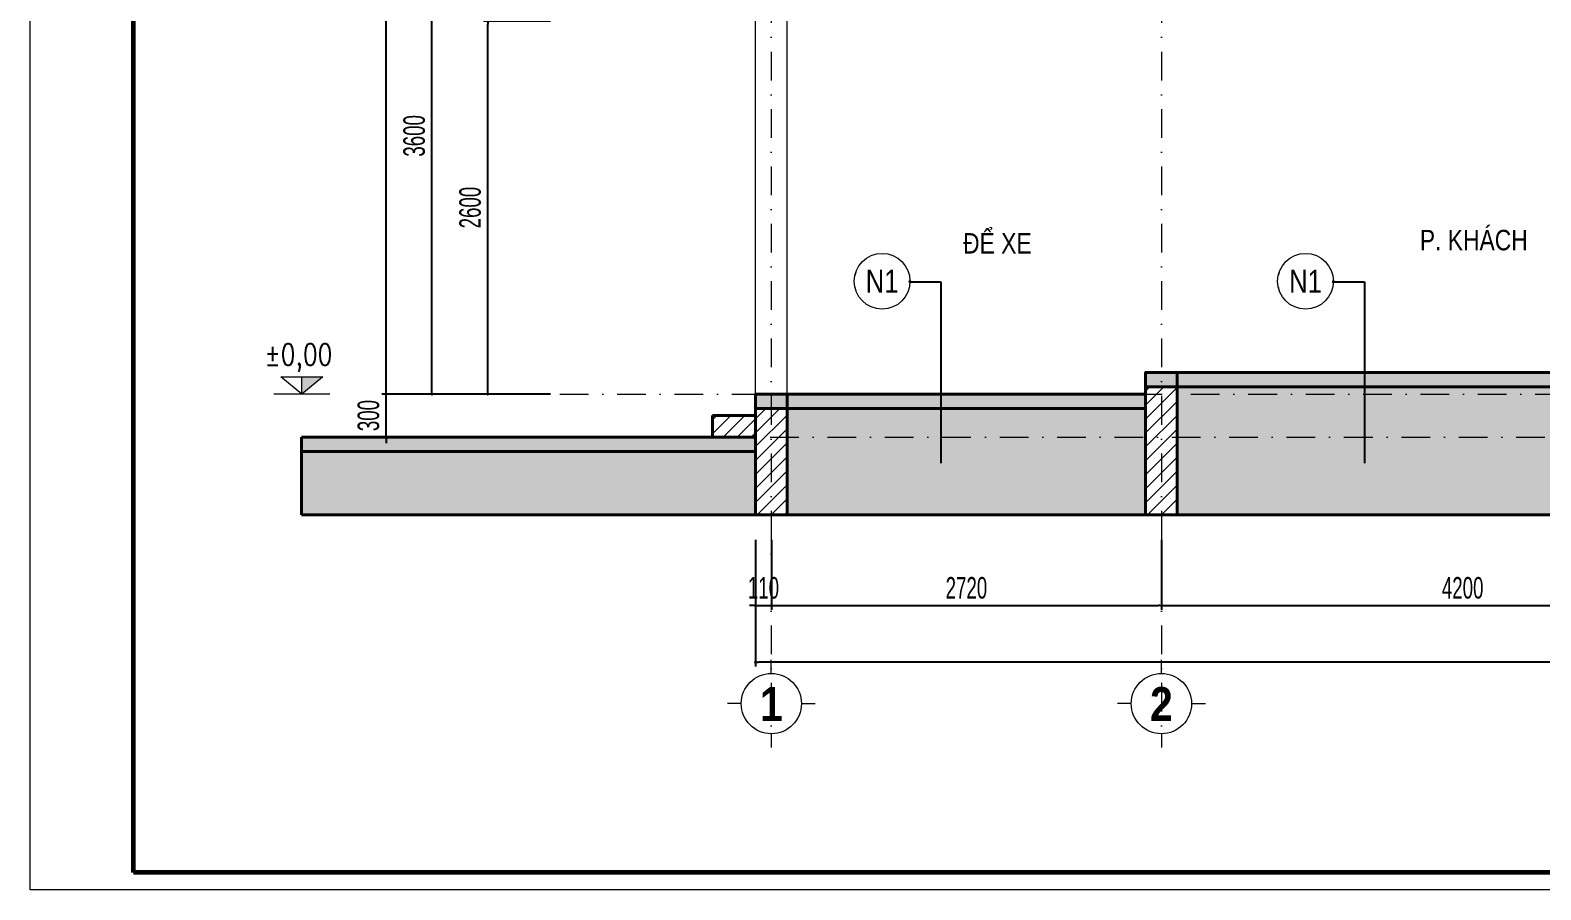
# Model space of a CAD drawing. Header units: millimetres. Extents: x 2565303 to 2664360, y -865723 to -262051.
# Drawn here: x 2629635 to 2640168, y -654848 to -648855 of the extents above; entities that cross this region are included whole.
import ezdxf
from ezdxf.enums import TextEntityAlignment as Align

# ---------------------------------------------------------------- set-up
doc = ezdxf.new("R2010")
doc.units = ezdxf.units.MM
doc.header["$LTSCALE"] = 10
doc.header["$MEASUREMENT"] = 0
doc.linetypes.add('ACAD_ISO07W100', pattern=[3, 0, -3])
doc.linetypes.add('DASHDOT', pattern=[1, 0.5, -0.25, 0, -0.25])
doc.layers.get('0').update_dxf_attribs({"linetype": 'CONTINUOUS'})
doc.layers.get('DEFPOINTS').update_dxf_attribs({"color": 10, "linetype": 'CONTINUOUS'})
for name, color, linetype, lineweight in [('-thay1', 7, 'CONTINUOUS', 18), ('A-WIPEOUT', 254, 'ACAD_ISO07W100', 0), ('LC Dim', 8, 'CONTINUOUS', 13), ('LC Hatch', 252, 'CONTINUOUS', 5), ('LC ISO', 153, 'CONTINUOUS', 13), ('LC Net dam2', 6, 'CONTINUOUS', 40), ('LC Net manh', 250, 'CONTINUOUS', 5), ('LC Net truc', 134, 'DASHDOT', 5), ('LC Text1', 20, 'CONTINUOUS', 13), ('LC Text2', 7, 'CONTINUOUS', 13)]:
    doc.layers.add(name, color=color, linetype=linetype, lineweight=lineweight)
doc.layers.add('Khungten_LCDI', color=7, linetype='CONTINUOUS')
doc.layers.add('M3', color=3, linetype='CONTINUOUS')
doc.styles.add('General text 2', font='arial.ttf')
doc.styles.add('HOATBIF', font='hoatbif.shx', dxfattribs={"width": 0.65})
doc.styles.add('Khungten', font='', dxfattribs={"width": 0.9, "height": 5000})
doc.styles.add('LC 1', font='')
doc.styles.add('T1', font='Vnsimli.shx', dxfattribs={"width": 0.7})
doc.styles.add('T2', font='', dxfattribs={"width": 0.8})
doc.styles.add('Title', font='', dxfattribs={"width": 0.8})
doc.styles.get('Khungten').set_extended_font_data('.VnAvantH')
doc.styles.get('LC 1').set_extended_font_data('.VnAvantH', bold=True)
doc.styles.get('T2').set_extended_font_data('.VnArialH')
doc.styles.get('Title').set_extended_font_data('.VnBlackH')
doc.dimstyles.new('1-100 (1-60)', dxfattribs={"dimscale": 60, "dimtxt": 2.5, "dimasz": 0.35, "dimexe": 0.5, "dimexo": 0, "dimgap": 0.8, "dimtad": 1, "dimdec": 0, "dimzin": 0, "dimdsep": 46, "dimtxsty": 'HOATBIF', "dimblk1": 'DOT', "dimblk2": 'DOT', "dimsah": 1, "dimcen": -1, "dimdle": 1, "dimclrd": 256, "dimclre": 256, "dimclrt": 4, "dimadec": 3, "dimazin": 2, "dimtfac": 0.333333, "dimtdec": 0, "dimtix": 1, "dimtmove": 2, "dimatfit": 3, "dimldrblk": 'DOT', "dimfxl": 1, "dimtvp": 0.833333, "dimtolj": 1, "dimtzin": 0, "dimarcsym": 0})

# ---------------------------------------------------------------- blocks, each defined once
blk = doc.blocks.new('DOT')
at = {"layer": 'M3', "color": 0, "linetype": 'ByBlock'}
blk.add_line((-0.5, 0), (-1, 0), dxfattribs=at)
at = {"layer": 'M3', "color": 0, "linetype": 'ByBlock', "const_width": 0.5}
blk.add_lwpolyline([(-0.25, 0, 1), (0.25, 0, 1)], format="xyb", close=True, dxfattribs=at)
blk = doc.blocks.new('*D238')
at = {"layer": 'DEFPOINTS', "color": 0, "transparency": 16777216}
for p in [(2634693, -652408), (2634803, -652408), (2634803, -652867)]:
    blk.add_point(p, dxfattribs=at)
at = {"layer": 'LC Dim', "lineweight": -2, "transparency": 16777216}
for p, q in [((2634693, -652408), (2634693, -652897)), ((2634803, -652408), (2634803, -652897)), ((2634672, -652867), (2634651, -652867)), ((2634693, -652867), (2634803, -652867)), ((2634824, -652867), (2634845, -652867))]:
    blk.add_line(p, q, dxfattribs=at)
at = {"layer": 'LC Dim', "lineweight": -2, "transparency": 16777216, "xscale": 21, "yscale": 21, "zscale": 21}
blk.add_blockref('DOT', (2634693, -652867), dxfattribs=at)
at = {"layer": 'LC Dim', "lineweight": -2, "transparency": 16777216, "xscale": 21, "yscale": 21, "zscale": 21, "rotation": 180}
blk.add_blockref('DOT', (2634803, -652867), dxfattribs=at)
at = {"layer": 'LC Dim', "color": 4, "transparency": 16777216, "insert": (2634748, -652744), "char_height": 150, "attachment_point": 5, "style": 'HOATBIF'}
blk.add_mtext('\\A1;110', dxfattribs=at)
blk = doc.blocks.new('*D239')
at = {"layer": 'DEFPOINTS', "color": 0, "transparency": 16777216}
for p in [(2634803, -652408), (2637523, -652408), (2637523, -652867)]:
    blk.add_point(p, dxfattribs=at)
at = {"layer": 'LC Dim', "lineweight": -2, "transparency": 16777216}
for p, q in [((2634803, -652408), (2634803, -652897)), ((2637523, -652408), (2637523, -652897)), ((2634824, -652867), (2637502, -652867))]:
    blk.add_line(p, q, dxfattribs=at)
at = {"layer": 'LC Dim', "lineweight": -2, "transparency": 16777216, "xscale": 21, "yscale": 21, "zscale": 21, "rotation": 180}
blk.add_blockref('DOT', (2634803, -652867), dxfattribs=at)
at = {"layer": 'LC Dim', "lineweight": -2, "transparency": 16777216, "xscale": 21, "yscale": 21, "zscale": 21}
blk.add_blockref('DOT', (2637523, -652867), dxfattribs=at)
at = {"layer": 'LC Dim', "color": 4, "transparency": 16777216, "insert": (2636163, -652744), "char_height": 150, "attachment_point": 5, "style": 'HOATBIF'}
blk.add_mtext('\\A1;2720', dxfattribs=at)
blk = doc.blocks.new('*D240')
at = {"layer": 'DEFPOINTS', "color": 0, "transparency": 16777216}
for p in [(2637523, -652408), (2641723, -652408), (2641723, -652867)]:
    blk.add_point(p, dxfattribs=at)
at = {"layer": 'LC Dim', "lineweight": -2, "transparency": 16777216}
for p, q in [((2637523, -652408), (2637523, -652897)), ((2641723, -652408), (2641723, -652897)), ((2637544, -652867), (2641702, -652867))]:
    blk.add_line(p, q, dxfattribs=at)
at = {"layer": 'LC Dim', "lineweight": -2, "transparency": 16777216, "xscale": 21, "yscale": 21, "zscale": 21, "rotation": 180}
blk.add_blockref('DOT', (2637523, -652867), dxfattribs=at)
at = {"layer": 'LC Dim', "lineweight": -2, "transparency": 16777216, "xscale": 21, "yscale": 21, "zscale": 21}
blk.add_blockref('DOT', (2641723, -652867), dxfattribs=at)
at = {"layer": 'LC Dim', "color": 4, "transparency": 16777216, "insert": (2639623, -652744), "char_height": 150, "attachment_point": 5, "style": 'HOATBIF'}
blk.add_mtext('\\A1;4200', dxfattribs=at)
blk = doc.blocks.new('*D244')
at = {"layer": 'DEFPOINTS', "color": 0, "transparency": 16777216}
for p in [(2634693, -652408), (2648693, -652408), (2634693, -653262)]:
    blk.add_point(p, dxfattribs=at)
at = {"layer": 'LC Dim', "lineweight": -2, "transparency": 16777216}
for p, q in [((2634693, -652408), (2634693, -653292)), ((2648693, -652408), (2648693, -653292)), ((2648672, -653262), (2634714, -653262))]:
    blk.add_line(p, q, dxfattribs=at)
at = {"layer": 'LC Dim', "lineweight": -2, "transparency": 16777216, "xscale": 21, "yscale": 21, "zscale": 21, "rotation": 180}
blk.add_blockref('DOT', (2634693, -653262), dxfattribs=at)
at = {"layer": 'LC Dim', "lineweight": -2, "transparency": 16777216, "xscale": 21, "yscale": 21, "zscale": 21}
blk.add_blockref('DOT', (2648693, -653262), dxfattribs=at)
at = {"layer": 'LC Dim', "color": 4, "transparency": 16777216, "insert": (2641613, -653123), "char_height": 150, "attachment_point": 5, "style": 'HOATBIF'}
blk.add_mtext('\\A1;14000', dxfattribs=at)
blk = doc.blocks.new('TTRUC')
at = {"layer": 'LC ISO'}
for p, q in [((0, 6.95), (0, 10.13)), ((-6.95, 0), (-10.13, 0)), ((6.95, 0), (10.13, 0)), ((0, -6.95), (0, -10.13))]:
    blk.add_line(p, q, dxfattribs=at)
at = {"layer": 'LC Net manh'}
blk.add_circle((0, 0), 6.95, dxfattribs=at)
blk = doc.blocks.new('*D245')
at = {"layer": 'DEFPOINTS', "color": 0, "transparency": 16777216}
for p in [(2632117, -651392), (2632969, -651392), (2632969, -651692)]:
    blk.add_point(p, dxfattribs=at)
at = {"layer": 'LC Dim', "lineweight": -2, "transparency": 16777216}
for p, q in [((2632969, -651392), (2632087, -651392)), ((2632117, -651371), (2632117, -651350)), ((2632117, -651692), (2632117, -651392)), ((2632969, -651692), (2632087, -651692)), ((2632117, -651713), (2632117, -651734))]:
    blk.add_line(p, q, dxfattribs=at)
at = {"layer": 'LC Dim', "lineweight": -2, "transparency": 16777216, "xscale": 21, "yscale": 21, "zscale": 21}
for p, rotation in [((2632117, -651392), 270), ((2632117, -651692), 90)]:
    blk.add_blockref('DOT', p, dxfattribs=dict(at, rotation=rotation))
at = {"layer": 'LC Dim', "color": 4, "transparency": 16777216, "insert": (2631994, -651542), "char_height": 150, "attachment_point": 5, "rotation": 90, "style": 'HOATBIF'}
blk.add_mtext('\\A1;300', dxfattribs=at)
blk = doc.blocks.new('*D246')
at = {"layer": 'DEFPOINTS', "color": 0, "transparency": 16777216}
for p in [(2632436, -647792), (2632969, -647792), (2632969, -651392)]:
    blk.add_point(p, dxfattribs=at)
at = {"layer": 'LC Dim', "lineweight": -2, "transparency": 16777216}
for p, q in [((2632969, -647792), (2632406, -647792)), ((2632436, -651371), (2632436, -647813)), ((2632969, -651392), (2632406, -651392))]:
    blk.add_line(p, q, dxfattribs=at)
at = {"layer": 'LC Dim', "lineweight": -2, "transparency": 16777216, "xscale": 21, "yscale": 21, "zscale": 21}
for p, rotation in [((2632436, -647792), 90), ((2632436, -651392), 270)]:
    blk.add_blockref('DOT', p, dxfattribs=dict(at, rotation=rotation))
at = {"layer": 'LC Dim', "color": 4, "transparency": 16777216, "insert": (2632313, -649592), "char_height": 150, "attachment_point": 5, "rotation": 90, "style": 'HOATBIF'}
blk.add_mtext('\\A1;3600', dxfattribs=at)
blk = doc.blocks.new('*D250')
at = {"layer": 'DEFPOINTS', "color": 0, "transparency": 16777216}
for p in [(2632117, -638192), (2632969, -638192), (2632969, -651392)]:
    blk.add_point(p, dxfattribs=at)
at = {"layer": 'LC Dim', "lineweight": -2, "transparency": 16777216}
for p, q in [((2632969, -638192), (2632087, -638192)), ((2632117, -651371), (2632117, -638213)), ((2632969, -651392), (2632087, -651392))]:
    blk.add_line(p, q, dxfattribs=at)
at = {"layer": 'LC Dim', "lineweight": -2, "transparency": 16777216, "xscale": 21, "yscale": 21, "zscale": 21}
for p, rotation in [((2632117, -638192), 90), ((2632117, -651392), 270)]:
    blk.add_blockref('DOT', p, dxfattribs=dict(at, rotation=rotation))
at = {"layer": 'LC Dim', "color": 4, "transparency": 16777216, "insert": (2631994, -644792), "char_height": 150, "attachment_point": 5, "rotation": 90, "style": 'HOATBIF'}
blk.add_mtext('\\A1;13200', dxfattribs=at)
blk = doc.blocks.new('Caodo1')
at = {"layer": 'LC Text1'}
blk.add_hatch(color=256, dxfattribs=at).paths.add_polyline_path([(0, 200), (0, 0), (243, 200)])
for p, q in [((0, 0), (0, 200)), ((324, 0), (-324, 0))]:
    blk.add_line(p, q, dxfattribs=at)
blk.add_lwpolyline([(-243, 200), (243, 200), (0, 0), (0, 0)], close=True, dxfattribs=at)
at = {"layer": 'LC Text1', "style": 'T1', "width": 0.8}
blk.add_attdef('%%P0,00', text='', height=250, dxfattribs=at).set_placement((-39, 460), align=Align.MIDDLE_CENTER)
blk = doc.blocks.new('*D265')
at = {"layer": 'DEFPOINTS', "color": 0, "transparency": 16777216}
for p in [(2632826, -648792), (2633264, -648792), (2633264, -651392)]:
    blk.add_point(p, dxfattribs=at)
at = {"layer": 'LC Dim', "lineweight": -2, "transparency": 16777216}
for p, q in [((2633264, -648792), (2632796, -648792)), ((2632826, -651371), (2632826, -648813)), ((2633264, -651392), (2632796, -651392))]:
    blk.add_line(p, q, dxfattribs=at)
at = {"layer": 'LC Dim', "lineweight": -2, "transparency": 16777216, "xscale": 21, "yscale": 21, "zscale": 21}
for p, rotation in [((2632826, -648792), 90), ((2632826, -651392), 270)]:
    blk.add_blockref('DOT', p, dxfattribs=dict(at, rotation=rotation))
at = {"layer": 'LC Dim', "color": 4, "transparency": 16777216, "insert": (2632703, -650092), "char_height": 150, "attachment_point": 5, "rotation": 90, "style": 'HOATBIF'}
blk.add_mtext('\\A1;2600', dxfattribs=at)
blk = doc.blocks.new('lcdi fix')
at = {"layer": 'DEFPOINTS', "lineweight": 0}
blk.add_lwpolyline([(-1200, -14850), (-1200, 14850), (40800, 14850), (40800, -14850)], close=True, dxfattribs=at)
at = {"layer": 'Khungten_LCDI', "color": 5, "lineweight": 60}
blk.add_lwpolyline([(0, -14650), (0, 14650), (40600, 14650), (40600, -14650)], close=True, dxfattribs=at)
at = {"color": 7, "style": 'Khungten', "width": 0.8}
for tag, p in [('REVISION', (39499, -10746)), ('NGAYHT', (39546, -11609))]:
    blk.add_attdef(tag, text='', height=200, dxfattribs=at).set_placement(p, align=Align.CENTER)
at = {"layer": 'LC Text1', "style": 'Title', "width": 1.485915}
for tag, p, p2 in [('TENBANVE1', (36913, -8886), (40339, -8886)), ('TENBANVE2', (36913, -9562), (40339, -9562))]:
    blk.add_attdef(tag, text='', height=250, dxfattribs=at).set_placement(p, p2, align=Align.FIT)
at = {"layer": 'LC Text1', "style": 'Title', "width": 0.7}
blk.add_attdef('SOBANVE', text='', height=250, dxfattribs=at).set_placement((39562, -13896), align=Align.CENTER)
blk = doc.blocks.new('*U262')
at = {"layer": 'A-WIPEOUT'}
blk.add_lwpolyline([(0, 4.25), (-2.5, 3.44), (-4.04, 1.31), (-4.04, -1.31), (-2.5, -3.44), (0, -4.25), (2.5, -3.44), (4.04, -1.31), (4.04, 1.31), (2.5, 3.44)], close=True, dxfattribs=at)
at = {"layer": 'LC Text1', "style": 'General text 2', "width": 0.8, "flags": 8}
blk.add_attdef('SYMBOL', text='', height=3.5, dxfattribs=at).set_placement((0, 0), align=Align.MIDDLE_CENTER)
blk.add_wipeout([(0, 4.25), (-2.5, 3.44), (-4.04, 1.31), (-4.04, -1.31), (-2.5, -3.44), (0, -4.25), (2.5, -3.44), (4.04, -1.31), (4.04, 1.31), (2.5, 3.44)]).dxf.layer = 'A-WIPEOUT'
at = {"layer": 'LC ISO'}
blk.add_circle((0, 0), 4.25, dxfattribs=at)

msp = doc.modelspace()

# ---------------------------------------------------------------- hatches: boundary and pattern name
at = {"layer": 'LC Dim', "ltscale": 0.3}
h = msp.add_hatch(dxfattribs=at)
h.set_pattern_fill('EARTH', color=256, scale=750, style=0)
h.set_pattern_definition([(0, (0, -120733.97), (187.5, 187.5), [187.5, -187.5]), (0, (0, -120663.66), (187.5, 187.5), [187.5, -187.5]), (0, (0, -120593.35), (187.5, 187.5), [187.5, -187.5]), (90, (23.44, -120569.9), (-187.5, 187.5), [187.5, -187.5]), (90, (93.75, -120569.9), (-187.5, 187.5), [187.5, -187.5]), (90, (164.06, -120569.9), (-187.5, 187.5), [187.5, -187.5])])
h.paths.add_polyline_path([(2649827.3, -651791.8), (2648692.7, -651791.8), (2648692.7, -652233.5), (2649827.3, -652233.5)])
h.paths.add_polyline_path([(2648472.7, -651341.8), (2644352.7, -651341.8), (2644352.7, -652233.5), (2648472.7, -652233.5)])
h.paths.add_polyline_path([(2644132.7, -651341.8), (2641832.7, -651341.8), (2641832.7, -652233.5), (2644132.7, -652233.5)])
h.paths.add_polyline_path([(2641612.7, -651341.8), (2637632.7, -651341.8), (2637632.7, -652233.5), (2641612.7, -652233.5)])
h.paths.add_polyline_path([(2637412.7, -651491.8), (2634912.7, -651491.8), (2634912.7, -652233.5), (2637412.7, -652233.5)])
h.paths.add_polyline_path([(2634692.7, -651791.8), (2631526.4, -651791.8), (2631526.4, -652233.5), (2634692.7, -652233.5)])
at = {"layer": 'LC Hatch'}
h = msp.add_hatch(dxfattribs=at)
h.set_pattern_fill('AR-CONC', color=256, scale=20, style=0)
h.set_pattern_definition([(50, (0, -120733.97), (143.4520365, -12.550427), [15, -165]), (355, (0, -120733.97), (-27.750267, 150.438427), [12, -132]), (100.4514445, (11.95, -120735.02), (115.701769, 137.887998), [12.7480384, -140.2284224]), (46.1842, (0, -120693.97), (213.448266, -33.103856), [22.5, -247.5]), (96.6356355, (17.79, -120696.73), (186.932389, 194.82372), [19.122068, -210.342752]), (351.184164, (0, -120693.97), (186.932389, 194.82372), [18, -198]), (21, (20, -120703.97), (119.3814104, -80.523778), [15, -165]), (326, (20, -120703.97), (48.663066, 145.030009), [12, -132]), (71.451445, (29.95, -120710.68), (168.044475, 64.5062306), [12.748038, -140.2284224]), (37.5, (0, -120733.97), (2.4319711, 66.5787708), [0, -130.4, 0, -134, 0, -132.5]), (7.5, (0, -120733.97), (52.6139075, 78.8823424), [0, -76.4, 0, -127.4, 0, -50.5]), (327.5, (-44.6, -120733.97), (106.7644872, -4.5109743), [0, -50, 0, -156, 0, -207]), (317.5, (-64.6, -120733.97), (116.637234, 20.0209965), [0, -65, 0, -103.6, 0, -147])])
h.paths.add_polyline_path([(2648692.7, -651241.8), (2637632.7, -651241.8), (2637632.7, -651341.8), (2648692.7, -651341.8)])
h.paths.add_polyline_path([(2637632.7, -651241.8), (2637412.7, -651241.8), (2637412.7, -651341.8), (2637632.7, -651341.8)])
h.paths.add_polyline_path([(2637412.7, -651391.8), (2634912.7, -651391.8), (2634912.7, -651491.8), (2637412.7, -651491.8)])
h.paths.add_polyline_path([(2634912.7, -651391.8), (2634692.7, -651391.8), (2634692.7, -651491.8), (2634912.7, -651491.8)])
h.paths.add_polyline_path([(2634692.7, -651691.8), (2631526.4, -651691.8), (2631526.4, -651791.8), (2634692.7, -651791.8)])
at = {"layer": 'LC Hatch', "ltscale": 0.3}
h = msp.add_hatch(dxfattribs=at)
h.set_pattern_fill('ANSI31', color=256, scale=550, style=0)
h.set_pattern_definition([(45, (0, -120733.97), (-48.6135912, 48.6135912), [])])
h.paths.add_polyline_path([(2634692.7, -651541.8), (2634392.7, -651541.8), (2634392.7, -651691.8), (2634692.7, -651691.8)])
h.paths.add_polyline_path([(2637632.7, -651341.8), (2637412.7, -651341.8), (2637412.7, -652233.5), (2637632.7, -652233.5)])
h.paths.add_polyline_path([(2634912.7, -651491.8), (2634692.7, -651491.8), (2634692.7, -652233.5), (2634912.7, -652233.5)])

# ---------------------------------------------------------------- linework, layer by layer
at = {"layer": '-thay1'}
for p, q in [((2634692.7, -652233.5), (2634692.7, -648791.8)), ((2634912.7, -652233.5), (2634912.7, -648791.8))]:
    msp.add_line(p, q, dxfattribs=at)
at = {"layer": 'LC Net dam2'}
for p, q in [((2637412.7, -651241.8), (2648472.7, -651241.8)), ((2634692.7, -651391.8), (2637412.7, -651391.8)), ((2637412.7, -651341.8), (2648692.7, -651341.8)), ((2634692.7, -651491.8), (2637412.7, -651491.8)), ((2634692.7, -651541.8), (2634392.7, -651541.8)), ((2634392.7, -651541.8), (2634392.7, -651691.8)), ((2631526.4, -651691.8), (2634692.7, -651691.8)), ((2631526.4, -652233.5), (2631526.4, -651691.8)), ((2631526.4, -651791.8), (2634692.7, -651791.8)), ((2631526.4, -652233.5), (2649827.3, -652233.5))]:
    msp.add_line(p, q, dxfattribs=at)
for points in [[(2637632.7, -651241.8), (2637412.7, -651241.8), (2637412.7, -651341.8), (2637632.7, -651341.8)], [(2637632.7, -651241.8), (2637412.7, -651241.8), (2637412.7, -652233.5), (2637632.7, -652233.5)], [(2634912.7, -651391.8), (2634692.7, -651391.8), (2634692.7, -651491.8), (2634912.7, -651491.8)], [(2634912.7, -651391.8), (2634692.7, -651391.8), (2634692.7, -652233.5), (2634912.7, -652233.5)]]:
    msp.add_lwpolyline(points, close=True, dxfattribs=at)
at = {"layer": 'LC Net truc', "ltscale": 40}
for p, q in [((2634802.7, -637402.2), (2634802.7, -653819.6)), ((2637522.7, -637402.2), (2637522.7, -653819.6)), ((2632127.1, -651391.8), (2651564, -651391.8)), ((2631593.8, -651691.8), (2651556.3, -651691.8))]:
    msp.add_line(p, q, dxfattribs=at)

# ---------------------------------------------------------------- block references
at = {"layer": '-thay1', "xscale": 0.6000000155618181, "yscale": 0.6000000155618181, "zscale": 0.6000000155618181}
msp.add_blockref('lcdi fix', (2630355.3, -645938.5), dxfattribs=at)
at = {"layer": 'LC ISO', "xscale": 30.23532588053422, "yscale": 30.23532588053422, "zscale": 30.23532588053422}
for p in [(2634802.7, -653550.4), (2637522.7, -653550.4)]:
    msp.add_blockref('TTRUC', p, dxfattribs=at)
at = {"layer": 'LC Text1'}
ref = msp.add_blockref('Caodo1', (2631529.3, -651391.8), dxfattribs=dict(at, xscale=0.5999999999992269, yscale=0.5999999999992269, zscale=0.5999999999992269))
ref.add_attrib('%%P0,00', '%%p0,00', dxfattribs={"layer": 'LC Text2', "height": 150, "style": 'T1', "width": 0.8}).set_placement((2631505.8, -651116.1), align=Align.MIDDLE_CENTER)

# ---------------------------------------------------------------- texts
at = {"layer": 'LC Text1', "ltscale": 0.2, "style": 'LC 1', "width": 0.9}
for s, p in [('2', (2637522.7, -653743)), ('1', (2634802.7, -653743))]:
    msp.add_text(s, height=236.7, dxfattribs=at).set_placement(p, align=Align.BOTTOM_CENTER)
at = {"layer": 'LC Text2', "style": 'T2', "width": 0.8}
for s, p in [('®Ó xe ', (2636139.7, -650412.4)), ('p. kh¸ch', (2639324.4, -650389.8))]:
    msp.add_text(s, height=142.56, dxfattribs=at).set_placement(p)

# ---------------------------------------------------------------- dimensions: what is measured, and where the dimension line sits
at = {"layer": 'LC Dim'}
for base, p1, p2, picture, middle in [((2632117.3, -638191.8), (2632969, -651391.8), (2632969, -638191.8), '*D250', (2631994.3, -644791.8)), ((2632436.4, -647791.8), (2632969, -651391.8), (2632969, -647791.8), '*D246', (2632313.4, -649591.8)), ((2632825.7, -648791.8), (2633263.9, -651391.8), (2633263.9, -648791.8), '*D265', (2632702.7, -650091.8)), ((2632117.3, -651391.8), (2632969, -651691.8), (2632969, -651391.8), '*D245', (2631994.3, -651541.8))]:
    dim = msp.add_linear_dim(base=base, p1=p1, p2=p2, angle=90, dimstyle='1-100 (1-60)', dxfattribs=at)
    dim.commit()
    dim.dimension.update_dxf_attribs({"geometry": picture, "text_midpoint": middle})
for base, p1, p2, picture, middle in [((2634802.7, -652867.4), (2634692.7, -652407.5), (2634802.7, -652407.5), '*D238', (2634747.7, -652744.4)), ((2637522.7, -652867.4), (2634802.7, -652407.5), (2637522.7, -652407.5), '*D239', (2636162.7, -652744.4)), ((2641722.7, -652867.4), (2637522.7, -652407.5), (2641722.7, -652407.5), '*D240', (2639622.7, -652744.4))]:
    dim = msp.add_linear_dim(base=base, p1=p1, p2=p2, dimstyle='1-100 (1-60)', dxfattribs=at)
    dim.commit()
    dim.dimension.update_dxf_attribs({"geometry": picture, "text_midpoint": middle})
dim = msp.add_linear_dim(base=(2634692.7, -653262.1), p1=(2648692.7, -652407.5), p2=(2634692.7, -652407.5), dimstyle='1-100 (1-60)', dxfattribs=at)
dim.commit()
dim.dimension.update_dxf_attribs({"geometry": '*D244', "text_midpoint": (2641612.7, -653123), "dimtype": 160})

# ---------------------------------------------------------------- next in the draw order: block references
at = {"layer": 'LC Net manh'}
ref = msp.add_blockref('*U262', (2635575.1, -650605.8), dxfattribs=dict(at, xscale=45.74117647051717, yscale=45.74117647051717, zscale=45.74117647051717))
ref.add_attrib('SYMBOL', 'N1', dxfattribs={"layer": 'LC Text1', "height": 160.09, "style": 'General text 2', "width": 0.8}).set_placement((2635575.1, -650605.8), align=Align.MIDDLE_CENTER)
ref = msp.add_blockref('*U262', (2638527.4, -650605.8), dxfattribs=dict(at, xscale=45.74117647051717, yscale=45.74117647051717, zscale=45.74117647051717))
ref.add_attrib('SYMBOL', 'N1', dxfattribs={"layer": 'LC Text1', "height": 160.09, "style": 'General text 2', "width": 0.8}).set_placement((2638527.4, -650605.8), align=Align.MIDDLE_CENTER)

# ---------------------------------------------------------------- next in the draw order: leaders
for points in [[(2635769.5, -650608.8), (2635985.3, -650608.8), (2635985.3, -651874.8)], [(2638721.7, -650608.8), (2638937.6, -650608.8), (2638937.6, -651874.8)]]:
    msp.add_leader(points, dimstyle='1-100 (1-60)', override={"dimgap": 0.8, "dimtad": 0})

doc.saveas('drawing.dxf')
